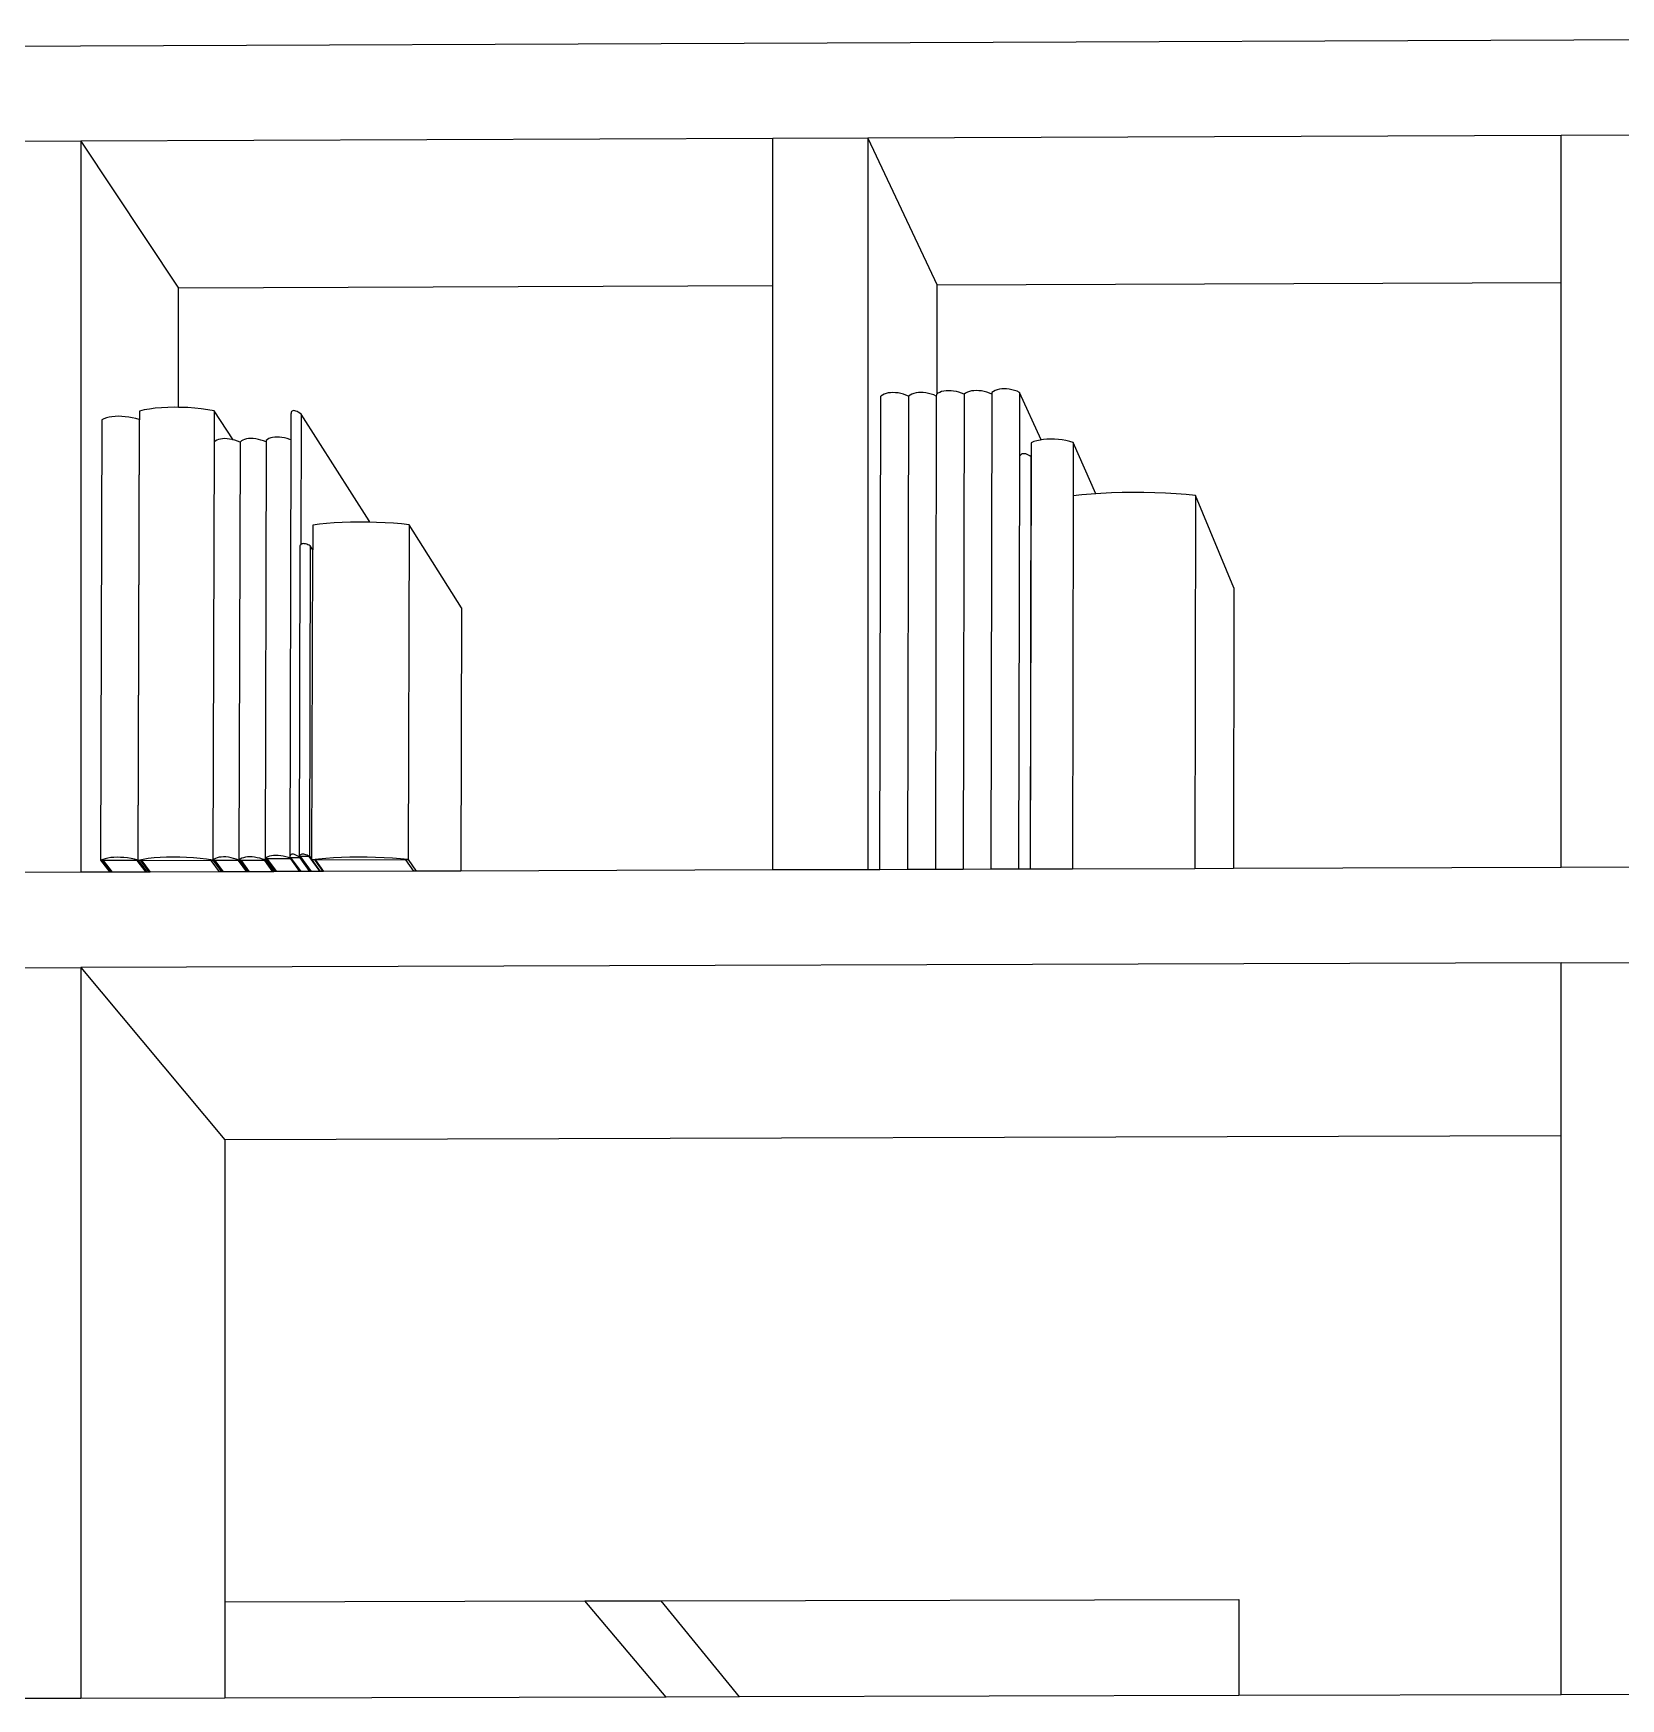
# Model space of a CAD drawing. Extents: x -7815 to 13236, y -6690 to 6575.
# Drawn here: x -3460 to -1383, y 3256 to 5435 of the extents above; entities that cross this region are included whole.
import ezdxf

# ---------------------------------------------------------------- set-up
doc = ezdxf.new("R2010")
doc.units = 0
doc.layers.get('0').update_dxf_attribs({"linetype": 'CONTINUOUS'})

msp = doc.modelspace()

# ---------------------------------------------------------------- linework, layer by layer
for p, q in [((731.5, 5434.6), (-5577.2, 5409.2)), ((-3398.1, 5293.5), (-3522.3, 5293)), ((-2492.4, 5297), (-3398.1, 5293.5)), ((-3398.1, 5293.5), (-3398.1, 4337.3)), ((-3398.1, 5293.5), (-3270, 5101.3)), ((-2368.1, 5297.5), (-2492.4, 5297)), ((-2492.4, 5104.3), (-2492.4, 5297)), ((-1461, 5301.1), (-2368.1, 5297.5)), ((-2368.1, 5297.5), (-2368.1, 4340.7)), ((-2368.1, 5297.5), (-2277.3, 5105.1)), ((-1336.5, 5301.6), (-1461, 5301.1)), ((-1461, 5108.2), (-1461, 5301.1)), ((-2492.4, 5104.3), (-3270, 5101.3)), ((-3270, 4945.4), (-3270, 5101.3)), ((-2492.4, 4340.3), (-2492.4, 5104.3)), ((-1461, 5108.2), (-2277.3, 5105.1)), ((-2277.3, 4963.2), (-2277.3, 5105.1)), ((-1461, 4343.6), (-1461, 5108.2)), ((-2268.7, 4966.6), (-2271.5, 4966)), ((-2265.7, 4967.1), (-2268.7, 4966.6)), ((-2262.5, 4967.2), (-2265.7, 4967.1)), ((-2259.2, 4967.1), (-2262.5, 4967.2)), ((-2255.8, 4966.7), (-2259.2, 4967.1)), ((-2252.3, 4966), (-2255.8, 4966.7)), ((-2232.3, 4966.8), (-2235.1, 4966.1)), ((-2229.3, 4967.2), (-2232.3, 4966.8)), ((-2226.1, 4967.3), (-2229.3, 4967.2)), ((-2222.8, 4967.2), (-2226.1, 4967.3)), ((-2219.4, 4966.8), (-2222.8, 4967.2)), ((-2216, 4966.2), (-2219.4, 4966.8)), ((-2201.4, 4967.5), (-2203.7, 4966.3)), ((-2198.8, 4968.4), (-2201.4, 4967.5)), ((-2196, 4969.1), (-2198.8, 4968.4)), ((-2192.9, 4969.5), (-2196, 4969.1)), ((-2189.8, 4969.7), (-2192.9, 4969.5)), ((-2186.5, 4969.6), (-2189.8, 4969.7)), ((-2183.1, 4969.2), (-2186.5, 4969.6)), ((-2179.6, 4968.5), (-2183.1, 4969.2)), ((-2176.2, 4967.6), (-2179.6, 4968.5)), ((-2172.8, 4966.4), (-2176.2, 4967.6)), ((-2169.5, 4965), (-2172.8, 4966.4)), ((-3292.6, 4944.9), (-3300.5, 4944.2)), ((-3284.2, 4945.3), (-3292.6, 4944.9)), ((-3275.6, 4945.5), (-3284.2, 4945.3)), ((-3270, 4945.4), (-3275.6, 4945.5)), ((-3266.8, 4945.4), (-3270, 4945.4)), ((-3257.9, 4945), (-3266.8, 4945.4)), ((-3249, 4944.4), (-3257.9, 4945)), ((-2352.4, 4340.7), (-2351.1, 4960)), ((-2349.1, 4961.4), (-2351.1, 4960)), ((-2346.8, 4962.6), (-2349.1, 4961.4)), ((-2344.2, 4963.5), (-2346.8, 4962.6)), ((-2341.4, 4964.2), (-2344.2, 4963.5)), ((-2338.4, 4964.6), (-2341.4, 4964.2)), ((-2335.2, 4964.7), (-2338.4, 4964.6)), ((-2331.9, 4964.6), (-2335.2, 4964.7)), ((-2328.5, 4964.2), (-2331.9, 4964.6)), ((-2325.1, 4963.6), (-2328.5, 4964.2)), ((-2321.6, 4962.7), (-2325.1, 4963.6)), ((-2318.2, 4961.5), (-2321.6, 4962.7)), ((-2314.8, 4960.1), (-2318.2, 4961.5)), ((-2314.8, 4960.1), (-2316, 4340.8)), ((-2312.8, 4961.5), (-2314.8, 4960.1)), ((-2310.4, 4962.7), (-2312.8, 4961.5)), ((-2307.9, 4963.6), (-2310.4, 4962.7)), ((-2305, 4964.3), (-2307.9, 4963.6)), ((-2302, 4964.7), (-2305, 4964.3)), ((-2298.9, 4964.9), (-2302, 4964.7)), ((-2295.5, 4964.8), (-2298.9, 4964.9)), ((-2292.1, 4964.4), (-2295.5, 4964.8)), ((-2288.7, 4963.7), (-2292.1, 4964.4)), ((-2285.2, 4962.8), (-2288.7, 4963.7)), ((-2281.8, 4961.6), (-2285.2, 4962.8)), ((-2278.5, 4960.2), (-2281.8, 4961.6)), ((-2278.5, 4960.2), (-2279.7, 4340.9)), ((-2278.4, 4962.4), (-2278.5, 4960.2)), ((-2277.3, 4963.2), (-2278.4, 4962.4)), ((-2276.4, 4963.8), (-2277.3, 4963.2)), ((-2274.1, 4965), (-2276.4, 4963.8)), ((-2271.5, 4966), (-2274.1, 4965)), ((-2248.9, 4965.1), (-2252.3, 4966)), ((-2245.5, 4964), (-2248.9, 4965.1)), ((-2242.1, 4962.6), (-2245.5, 4964)), ((-2242.1, 4962.6), (-2243.3, 4341.1)), ((-2240.1, 4964), (-2242.1, 4962.6)), ((-2237.7, 4965.2), (-2240.1, 4964)), ((-2235.1, 4966.1), (-2237.7, 4965.2)), ((-2212.5, 4965.3), (-2216, 4966.2)), ((-2209.1, 4964.1), (-2212.5, 4965.3)), ((-2205.8, 4962.7), (-2209.1, 4964.1)), ((-2205.8, 4962.7), (-2207, 4341.2)), ((-2203.7, 4966.3), (-2205.8, 4964.9)), ((-2205.8, 4964.9), (-2205.8, 4962.7)), ((-2169.5, 4965), (-2169.6, 4881)), ((-2141.5, 4902.9), (-2169.5, 4965)), ((-3370.4, 4929.3), (-3372.1, 4353.1)), ((-3367.7, 4930.6), (-3370.4, 4929.3)), ((-3364.5, 4931.7), (-3367.7, 4930.6)), ((-3361, 4932.5), (-3364.5, 4931.7)), ((-3357.3, 4933.2), (-3361, 4932.5)), ((-3353.2, 4933.5), (-3357.3, 4933.2)), ((-3348.9, 4933.7), (-3353.2, 4933.5)), ((-3344.5, 4933.6), (-3348.9, 4933.7)), ((-3339.9, 4933.2), (-3344.5, 4933.6)), ((-3335.3, 4932.6), (-3339.9, 4933.2)), ((-3330.7, 4931.8), (-3335.3, 4932.6)), ((-3326.1, 4930.8), (-3330.7, 4931.8)), ((-3321.6, 4929.5), (-3326.1, 4930.8)), ((-3321.6, 4929.5), (-3323.2, 4353.2)), ((-3323, 4352.8), (-3321.3, 4929.1)), ((-3321.3, 4929.1), (-3321.6, 4929.5)), ((-3315, 4942), (-3321.3, 4940.6)), ((-3321.3, 4940.6), (-3321.3, 4929.1)), ((-3308, 4943.2), (-3315, 4942)), ((-3300.5, 4944.2), (-3308, 4943.2)), ((-3240.3, 4943.5), (-3249, 4944.4)), ((-3231.8, 4942.3), (-3240.3, 4943.5)), ((-3223.6, 4941), (-3231.8, 4942.3)), ((-3223.6, 4941), (-3223.7, 4899.8)), ((-3198.6, 4903.1), (-3223.6, 4941)), ((-3123, 4936.4), (-3123.1, 4902.8)), ((-3122.9, 4937.8), (-3123, 4936.4)), ((-3122.6, 4939), (-3122.9, 4937.8)), ((-3122.1, 4939.9), (-3122.6, 4939)), ((-3121.4, 4940.6), (-3122.1, 4939.9)), ((-3120.5, 4941), (-3121.4, 4940.6)), ((-3119.4, 4941.1), (-3120.5, 4941)), ((-3118.1, 4941), (-3119.4, 4941.1)), ((-3116.6, 4940.6), (-3118.1, 4941)), ((-3115.1, 4939.9), (-3116.6, 4940.6)), ((-3113.4, 4939), (-3115.1, 4939.9)), ((-3111.6, 4937.8), (-3113.4, 4939)), ((-3109.7, 4936.5), (-3111.6, 4937.8)), ((-3109.7, 4936.5), (-3110.1, 4765.8)), ((-3020.6, 4796.8), (-3109.7, 4936.5)), ((-3222.1, 4901.2), (-3223.7, 4899.8)), ((-3220.2, 4902.4), (-3222.1, 4901.2)), ((-3218, 4903.3), (-3220.2, 4902.4)), ((-3215.4, 4904), (-3218, 4903.3)), ((-3212.7, 4904.4), (-3215.4, 4904)), ((-3209.7, 4904.6), (-3212.7, 4904.4)), ((-3206.6, 4904.4), (-3209.7, 4904.6)), ((-3203.3, 4904), (-3206.6, 4904.4)), ((-3199.9, 4903.4), (-3203.3, 4904)), ((-3198.6, 4903.1), (-3199.9, 4903.4)), ((-3196.5, 4902.5), (-3198.6, 4903.1)), ((-3193, 4901.3), (-3196.5, 4902.5)), ((-3189.6, 4900), (-3193, 4901.3)), ((-3187.9, 4901.4), (-3189.6, 4900)), ((-3186, 4902.5), (-3187.9, 4901.4)), ((-3183.8, 4903.5), (-3186, 4902.5)), ((-3181.2, 4904.1), (-3183.8, 4903.5)), ((-3178.5, 4904.5), (-3181.2, 4904.1)), ((-3175.5, 4904.7), (-3178.5, 4904.5)), ((-3172.4, 4904.6), (-3175.5, 4904.7)), ((-3169.1, 4904.2), (-3172.4, 4904.6)), ((-3165.7, 4903.5), (-3169.1, 4904.2)), ((-3162.3, 4902.6), (-3165.7, 4903.5)), ((-3158.8, 4901.5), (-3162.3, 4902.6)), ((-3155.4, 4900.1), (-3158.8, 4901.5)), ((-3153.7, 4903.3), (-3155.4, 4901.9)), ((-3155.4, 4901.9), (-3155.4, 4900.1)), ((-3151.8, 4904.5), (-3153.7, 4903.3)), ((-3149.5, 4905.4), (-3151.8, 4904.5)), ((-3147, 4906.1), (-3149.5, 4905.4)), ((-3144.3, 4906.5), (-3147, 4906.1)), ((-3141.3, 4906.6), (-3144.3, 4906.5)), ((-3138.2, 4906.5), (-3141.3, 4906.6)), ((-3134.9, 4906.1), (-3138.2, 4906.5)), ((-3131.5, 4905.5), (-3134.9, 4906.1)), ((-3128.1, 4904.6), (-3131.5, 4905.5)), ((-3124.6, 4903.4), (-3128.1, 4904.6)), ((-3123.1, 4902.8), (-3124.6, 4903.4)), ((-3123.1, 4902.8), (-3124.6, 4356.7)), ((-2147, 4901.8), (-2150.9, 4900.6)), ((-2142.8, 4902.7), (-2147, 4901.8)), ((-2141.5, 4902.9), (-2142.8, 4902.7)), ((-2138.4, 4903.4), (-2141.5, 4902.9)), ((-2133.7, 4903.8), (-2138.4, 4903.4)), ((-2128.9, 4903.9), (-2133.7, 4903.8)), ((-2123.9, 4903.8), (-2128.9, 4903.9)), ((-2118.8, 4903.4), (-2123.9, 4903.8)), ((-2113.8, 4902.8), (-2118.8, 4903.4)), ((-2108.8, 4901.9), (-2113.8, 4902.8)), ((-2103.9, 4900.8), (-2108.8, 4901.9)), ((-3223.7, 4899.8), (-3225.3, 4353.2)), ((-3189.6, 4900), (-3191.1, 4353.3)), ((-3155.4, 4900.1), (-3156.9, 4355.2)), ((-2169.8, 4880.6), (-2170.8, 4341.3)), ((-2169.6, 4881), (-2169.8, 4880.6)), ((-2169.2, 4881.9), (-2169.6, 4881)), ((-2168.5, 4882.9), (-2169.2, 4881.9)), ((-2167.6, 4883.7), (-2168.5, 4882.9)), ((-2166.6, 4884.4), (-2167.6, 4883.7)), ((-2165.4, 4884.7), (-2166.6, 4884.4)), ((-2164.1, 4884.8), (-2165.4, 4884.7)), ((-2162.7, 4884.7), (-2164.1, 4884.8)), ((-2161.2, 4884.4), (-2162.7, 4884.7)), ((-2159.6, 4883.8), (-2161.2, 4884.4)), ((-2157.9, 4883), (-2159.6, 4883.8)), ((-2156.2, 4881.9), (-2157.9, 4883)), ((-2154.5, 4880.7), (-2156.2, 4881.9)), ((-2154.5, 4880.7), (-2155.6, 4341.3)), ((-2155.4, 4341.3), (-2154.4, 4880.2)), ((-2154.4, 4880.2), (-2154.5, 4880.7)), ((-2154.3, 4899.2), (-2154.4, 4880.2)), ((-2150.9, 4900.6), (-2154.3, 4899.2)), ((-2099.2, 4899.4), (-2103.9, 4900.8)), ((-2099.2, 4899.4), (-2099.3, 4829.8)), ((-2069.6, 4832.4), (-2099.2, 4899.4)), ((-2099.6, 4829.7), (-2100.5, 4341.5)), ((-2099.3, 4829.8), (-2099.6, 4829.7)), ((-2088.2, 4831), (-2099.3, 4829.8)), ((-2076, 4832), (-2088.2, 4831)), ((-2069.6, 4832.4), (-2076, 4832)), ((-2063, 4832.9), (-2069.6, 4832.4)), ((-2049.4, 4833.5), (-2063, 4832.9)), ((-2035.4, 4833.9), (-2049.4, 4833.5)), ((-2021.2, 4834.1), (-2035.4, 4833.9)), ((-2006.8, 4834), (-2021.2, 4834.1)), ((-1992.5, 4833.7), (-2006.8, 4834)), ((-1978.4, 4833.2), (-1992.5, 4833.7)), ((-1964.7, 4832.4), (-1978.4, 4833.2)), ((-1951.6, 4831.5), (-1964.7, 4832.4)), ((-1939.2, 4830.3), (-1951.6, 4831.5)), ((-1939.2, 4830.3), (-1940, 4342)), ((-1889, 4709.5), (-1939.2, 4830.3)), ((-3085.7, 4792.6), (-3094.4, 4791.5)), ((-3076.3, 4793.5), (-3085.7, 4792.6)), ((-3066.3, 4794.3), (-3076.3, 4793.5)), ((-3055.8, 4794.8), (-3066.3, 4794.3)), ((-3044.9, 4795.2), (-3055.8, 4794.8)), ((-3033.7, 4795.3), (-3044.9, 4795.2)), ((-3022.4, 4795.3), (-3033.7, 4795.3)), ((-3020.6, 4795.2), (-3022.4, 4795.3)), ((-3020.6, 4796.8), (-3020.6, 4795.2)), ((-3011.1, 4795), (-3020.6, 4795.2)), ((-2999.9, 4794.5), (-3011.1, 4795)), ((-2988.9, 4793.8), (-2999.9, 4794.5)), ((-2978.4, 4793), (-2988.9, 4793.8)), ((-2968.4, 4791.9), (-2978.4, 4793)), ((-3094.4, 4791.5), (-3094.4, 4759)), ((-2968.4, 4791.9), (-2969.5, 4353.9)), ((-2900, 4683), (-2968.4, 4791.9)), ((-3111.2, 4764.1), (-3112.3, 4358.2)), ((-3110.8, 4765), (-3111.2, 4764.1)), ((-3110.2, 4765.8), (-3110.8, 4765)), ((-3110.1, 4765.8), (-3110.2, 4765.8)), ((-3109.5, 4766.4), (-3110.1, 4765.8)), ((-3108.6, 4766.8), (-3109.5, 4766.4)), ((-3107.6, 4767.1), (-3108.6, 4766.8)), ((-3106.5, 4767.2), (-3107.6, 4767.1)), ((-3105.2, 4767.1), (-3106.5, 4767.2)), ((-3103.9, 4766.8), (-3105.2, 4767.1)), ((-3102.4, 4766.4), (-3103.9, 4766.8)), ((-3100.9, 4765.8), (-3102.4, 4766.4)), ((-3099.4, 4765.1), (-3100.9, 4765.8)), ((-3097.8, 4764.2), (-3099.4, 4765.1)), ((-3097.8, 4764.2), (-3098.9, 4358.2)), ((-3094.4, 4759), (-3097.8, 4764.2)), ((-3095.5, 4353.5), (-3094.4, 4759)), ((-1889, 4709.5), (-1889.6, 4342.2)), ((-2900, 4683), (-2900.9, 4338.9)), ((-3354.9, 4356.8), (-3358.9, 4356.5)), ((-3350.6, 4356.9), (-3354.9, 4356.8)), ((-3346.1, 4356.8), (-3350.6, 4356.9)), ((-3341.6, 4356.5), (-3346.1, 4356.8)), ((-3337, 4356), (-3341.6, 4356.5)), ((-3294.2, 4356.6), (-3302.2, 4356)), ((-3285.9, 4357), (-3294.2, 4356.6)), ((-3277.2, 4357.2), (-3285.9, 4357)), ((-3268.4, 4357.1), (-3277.2, 4357.2)), ((-3259.5, 4356.7), (-3268.4, 4357.1)), ((-3250.7, 4356.2), (-3259.5, 4356.7)), ((-3217, 4356.9), (-3219.5, 4356.3)), ((-3214.2, 4357.2), (-3217, 4356.9)), ((-3211.2, 4357.4), (-3214.2, 4357.2)), ((-3208.1, 4357.3), (-3211.2, 4357.4)), ((-3204.8, 4356.9), (-3208.1, 4357.3)), ((-3201.4, 4356.3), (-3204.8, 4356.9)), ((-3182.7, 4357), (-3185.3, 4356.4)), ((-3180, 4357.4), (-3182.7, 4357)), ((-3177, 4357.5), (-3180, 4357.4)), ((-3173.9, 4357.4), (-3177, 4357.5)), ((-3170.6, 4357), (-3173.9, 4357.4)), ((-3167.2, 4356.4), (-3170.6, 4357)), ((-3153.3, 4357.5), (-3155.2, 4356.5)), ((-3151, 4358.3), (-3153.3, 4357.5)), ((-3148.5, 4358.9), (-3151, 4358.3)), ((-3145.7, 4359.3), (-3148.5, 4358.9)), ((-3142.8, 4359.4), (-3145.7, 4359.3)), ((-3139.6, 4359.3), (-3142.8, 4359.4)), ((-3136.4, 4359), (-3139.6, 4359.3)), ((-3133, 4358.4), (-3136.4, 4359)), ((-3129.6, 4357.6), (-3133, 4358.4)), ((-3126.1, 4356.6), (-3129.6, 4357.6)), ((-3123.9, 4355.8), (-3126.1, 4356.6)), ((-3124.5, 4358), (-3124.6, 4356.7)), ((-3124.6, 4356.7), (-3111.2, 4356.8)), ((-3124.6, 4356.7), (-3123.9, 4355.8)), ((-3124.2, 4359), (-3124.5, 4358)), ((-3123.7, 4359.8), (-3124.2, 4359)), ((-3122.9, 4360.4), (-3123.7, 4359.8)), ((-3122, 4360.8), (-3122.9, 4360.4)), ((-3120.9, 4360.9), (-3122, 4360.8)), ((-3119.6, 4360.8), (-3120.9, 4360.9)), ((-3118.2, 4360.4), (-3119.6, 4360.8)), ((-3116.6, 4359.8), (-3118.2, 4360.4)), ((-3114.9, 4359), (-3116.6, 4359.8)), ((-3113.1, 4358), (-3114.9, 4359)), ((-3111.2, 4356.8), (-3113.1, 4358)), ((-3111.9, 4359), (-3112.3, 4358.2)), ((-3112.3, 4358.2), (-3098.9, 4358.2)), ((-3112.3, 4358.2), (-3111.2, 4356.8)), ((-3111.3, 4359.7), (-3111.9, 4359)), ((-3111.6, 4357.7), (-3097.6, 4338.3)), ((-3110.6, 4357.7), (-3111.6, 4357.7)), ((-3110.6, 4360.2), (-3111.3, 4359.7)), ((-3111.2, 4356.8), (-3097.9, 4338.3)), ((-3109.7, 4360.6), (-3110.6, 4360.2)), ((-3099, 4357.8), (-3110.6, 4357.7)), ((-3110.6, 4357.7), (-3096.6, 4338.3)), ((-3108.7, 4360.9), (-3109.7, 4360.6)), ((-3107.6, 4360.9), (-3108.7, 4360.9)), ((-3106.3, 4360.9), (-3107.6, 4360.9)), ((-3105, 4360.6), (-3106.3, 4360.9)), ((-3103.5, 4360.2), (-3105, 4360.6)), ((-3102, 4359.7), (-3103.5, 4360.2)), ((-3100.5, 4359), (-3102, 4359.7)), ((-3098.9, 4358.2), (-3100.5, 4359)), ((-3085, 4338.3), (-3099, 4357.8)), ((-3098.9, 4358.2), (-3095.5, 4353.5)), ((-3056.9, 4356.6), (-3067.5, 4356.1)), ((-3046, 4356.9), (-3056.9, 4356.6)), ((-3034.8, 4357), (-3046, 4356.9)), ((-3023.5, 4357), (-3034.8, 4357)), ((-3012.2, 4356.7), (-3023.5, 4357)), ((-3001, 4356.3), (-3012.2, 4356.7)), ((-3398.1, 4337.3), (-3522.3, 4336.9)), ((-3359.9, 4337.5), (-3398.1, 4337.3)), ((-3369.3, 4354.2), (-3372.1, 4353.1)), ((-3372.1, 4353.1), (-3323.2, 4353.2)), ((-3372.1, 4353.1), (-3359.9, 4337.5)), ((-3370.3, 4352.5), (-3358.6, 4337.5)), ((-3368.8, 4352.5), (-3370.3, 4352.5)), ((-3366.2, 4355.1), (-3369.3, 4354.2)), ((-3324.1, 4352.6), (-3368.8, 4352.5)), ((-3368.8, 4352.5), (-3357.1, 4337.5)), ((-3362.7, 4355.9), (-3366.2, 4355.1)), ((-3358.9, 4356.5), (-3362.7, 4355.9)), ((-3358.6, 4337.5), (-3359.9, 4337.5)), ((-3357.1, 4337.5), (-3358.6, 4337.5)), ((-3312.6, 4337.6), (-3357.1, 4337.5)), ((-3332.3, 4355.3), (-3337, 4356)), ((-3327.7, 4354.3), (-3332.3, 4355.3)), ((-3323.2, 4353.2), (-3327.7, 4354.3)), ((-3312.6, 4337.6), (-3324.1, 4352.6)), ((-3323.2, 4353.2), (-3323, 4352.8)), ((-3316.6, 4354.1), (-3323, 4352.8)), ((-3323, 4352.8), (-3225.3, 4353.2)), ((-3323, 4352.8), (-3311.3, 4337.6)), ((-3319.8, 4352.2), (-3308.7, 4337.6)), ((-3318.3, 4352.2), (-3319.8, 4352.2)), ((-3227.4, 4352.5), (-3318.3, 4352.2)), ((-3318.3, 4352.2), (-3307.1, 4337.6)), ((-3309.7, 4355.2), (-3316.6, 4354.1)), ((-3311.3, 4337.6), (-3312.6, 4337.6)), ((-3308.7, 4337.6), (-3311.3, 4337.6)), ((-3302.2, 4356), (-3309.7, 4355.2)), ((-3307.1, 4337.6), (-3308.7, 4337.6)), ((-3216.5, 4337.9), (-3307.1, 4337.6)), ((-3241.9, 4355.4), (-3250.7, 4356.2)), ((-3233.4, 4354.4), (-3241.9, 4355.4)), ((-3225.3, 4353.2), (-3233.4, 4354.4)), ((-3216.5, 4337.9), (-3227.4, 4352.5)), ((-3223.6, 4354.4), (-3225.3, 4353.2)), ((-3225.3, 4353.2), (-3191.1, 4353.3)), ((-3225.3, 4353.2), (-3213.9, 4337.9)), ((-3223.9, 4352.5), (-3213, 4337.9)), ((-3222.5, 4352.5), (-3223.9, 4352.5)), ((-3221.7, 4355.4), (-3223.6, 4354.4)), ((-3191.5, 4352.6), (-3222.5, 4352.5)), ((-3222.5, 4352.5), (-3211.6, 4337.9)), ((-3219.5, 4356.3), (-3221.7, 4355.4)), ((-3213.9, 4337.9), (-3216.5, 4337.9)), ((-3213, 4337.9), (-3213.9, 4337.9)), ((-3211.6, 4337.9), (-3213, 4337.9)), ((-3180.7, 4338), (-3211.6, 4337.9)), ((-3198, 4355.5), (-3201.4, 4356.3)), ((-3194.5, 4354.5), (-3198, 4355.5)), ((-3191.1, 4353.3), (-3194.5, 4354.5)), ((-3180.7, 4338), (-3191.5, 4352.6)), ((-3189.4, 4354.5), (-3191.1, 4353.3)), ((-3191.1, 4353.3), (-3156.9, 4353.4)), ((-3191.1, 4353.3), (-3179.8, 4338)), ((-3189.7, 4352.6), (-3178.9, 4338)), ((-3188.3, 4352.6), (-3189.7, 4352.6)), ((-3187.5, 4355.6), (-3189.4, 4354.5)), ((-3157.3, 4352.7), (-3188.3, 4352.6)), ((-3188.3, 4352.6), (-3177.6, 4338)), ((-3185.3, 4356.4), (-3187.5, 4355.6)), ((-3179.8, 4338), (-3180.7, 4338)), ((-3178.9, 4338), (-3179.8, 4338)), ((-3177.6, 4338), (-3178.9, 4338)), ((-3146.6, 4338.1), (-3177.6, 4338)), ((-3163.8, 4355.6), (-3167.2, 4356.4)), ((-3160.3, 4354.6), (-3163.8, 4355.6)), ((-3156.9, 4353.4), (-3160.3, 4354.6)), ((-3146.6, 4338.1), (-3157.3, 4352.7)), ((-3155.2, 4356.5), (-3156.9, 4355.2)), ((-3156.9, 4355.2), (-3123.6, 4355.3)), ((-3144.4, 4338.2), (-3156.9, 4355.2)), ((-3156.9, 4355.2), (-3156.9, 4353.4)), ((-3156.9, 4353.4), (-3145.7, 4338.1)), ((-3155.5, 4354.6), (-3143.5, 4338.2)), ((-3154.1, 4354.6), (-3155.5, 4354.6)), ((-3123.1, 4354.7), (-3154.1, 4354.6)), ((-3154.1, 4354.6), (-3142.1, 4338.2)), ((-3145.7, 4338.1), (-3146.6, 4338.1)), ((-3144.4, 4338.2), (-3145.7, 4338.1)), ((-3143.5, 4338.2), (-3144.4, 4338.2)), ((-3142.1, 4338.2), (-3143.5, 4338.2)), ((-3111.2, 4338.3), (-3142.1, 4338.2)), ((-3123.9, 4355.8), (-3123.4, 4355.6)), ((-3123.9, 4355.8), (-3123.6, 4355.3)), ((-3123.7, 4356.1), (-3123.4, 4355.6)), ((-3122.7, 4356.1), (-3123.7, 4356.1)), ((-3123.6, 4355.3), (-3123.2, 4355.3)), ((-3123.6, 4355.3), (-3123.1, 4354.7)), ((-3122.7, 4355.3), (-3123.4, 4355.6)), ((-3123.4, 4355.6), (-3123.2, 4355.3)), ((-3123.2, 4355.3), (-3122.7, 4355.3)), ((-3123.2, 4355.3), (-3110.9, 4338.3)), ((-3111.2, 4338.3), (-3123.1, 4354.7)), ((-3122.7, 4356.1), (-3122.7, 4355.3)), ((-3121.8, 4356.1), (-3122.7, 4356.1)), ((-3122.7, 4355.3), (-3110.3, 4338.3)), ((-3111.1, 4356.1), (-3121.8, 4356.1)), ((-3110.9, 4338.3), (-3111.2, 4338.3)), ((-3098.3, 4338.3), (-3111.1, 4356.1)), ((-3110.3, 4338.3), (-3110.9, 4338.3)), ((-3108.9, 4338.3), (-3110.3, 4338.3)), ((-3098.3, 4338.3), (-3108.9, 4338.3)), ((-3097.9, 4338.3), (-3098.3, 4338.3)), ((-3097.6, 4338.3), (-3097.9, 4338.3)), ((-3096.6, 4338.3), (-3097.6, 4338.3)), ((-3085, 4338.3), (-3096.6, 4338.3)), ((-3086.9, 4354.5), (-3095.5, 4353.5)), ((-3095.5, 4353.5), (-2969.5, 4353.9)), ((-3095.5, 4353.5), (-3084.7, 4338.3)), ((-3091.8, 4353), (-3081.3, 4338.4)), ((-3090.7, 4353), (-3091.8, 4353)), ((-2972.5, 4353.4), (-3090.7, 4353)), ((-3090.7, 4353), (-3080.3, 4338.4)), ((-3077.5, 4355.4), (-3086.9, 4354.5)), ((-3084.7, 4338.3), (-3085, 4338.3)), ((-3081.3, 4338.4), (-3084.7, 4338.3)), ((-3080.3, 4338.4), (-3081.3, 4338.4)), ((-2962.4, 4338.7), (-3080.3, 4338.4)), ((-3067.5, 4356.1), (-3077.5, 4355.4)), ((-2990.1, 4355.7), (-3001, 4356.3)), ((-2979.5, 4354.9), (-2990.1, 4355.7)), ((-2969.5, 4353.9), (-2979.5, 4354.9)), ((-2962.4, 4338.7), (-2972.5, 4353.4)), ((-2969.5, 4353.9), (-2959, 4338.8)), ((-2959, 4338.8), (-2962.4, 4338.7)), ((-2900.9, 4338.9), (-2959, 4338.8)), ((-2492.4, 4340.3), (-2900.9, 4338.9)), ((-2368.1, 4340.7), (-2492.4, 4340.3)), ((-2352.4, 4340.7), (-2368.1, 4340.7)), ((-2316, 4340.8), (-2352.4, 4340.7)), ((-2279.7, 4340.9), (-2316, 4340.8)), ((-2243.3, 4341.1), (-2279.7, 4340.9)), ((-2207, 4341.2), (-2243.3, 4341.1)), ((-2170.8, 4341.3), (-2207, 4341.2)), ((-2155.6, 4341.3), (-2170.8, 4341.3)), ((-2155.4, 4341.3), (-2155.6, 4341.3)), ((-2100.5, 4341.5), (-2155.4, 4341.3)), ((-1940, 4342), (-2100.5, 4341.5)), ((-1889.6, 4342.2), (-1940, 4342)), ((-1461, 4343.6), (-1889.6, 4342.2)), ((-1336.5, 4344), (-1461, 4343.6)), ((-3522.3, 4212.4), (-3398.1, 4212.8)), ((-1461, 4218.9), (-3398.1, 4212.8)), ((-3398.1, 4212.8), (-3398.1, 3256.7)), ((-3398.1, 4212.8), (-3209.4, 3987.5)), ((-1461, 4218.9), (-1336.5, 4219.3)), ((-1461, 3992.7), (-1461, 4218.9)), ((-1461, 3992.7), (-3209.4, 3987.5)), ((-3209.4, 3987.5), (-3209.4, 3383)), ((-1461, 3261.4), (-1461, 3992.7)), ((-3209.4, 3383), (-2738.5, 3384.2)), ((-3209.4, 3383), (-3209.4, 3257.1)), ((-2738.5, 3384.2), (-2638.7, 3384.4)), ((-2632, 3258.5), (-2738.5, 3384.2)), ((-2638.7, 3384.4), (-1882.6, 3386.3)), ((-2535.9, 3258.8), (-2638.7, 3384.4)), ((-1882.6, 3386.3), (-1882.6, 3260.4)), ((-3398.1, 3256.7), (-3522.3, 3256.4)), ((-3209.4, 3257.1), (-3398.1, 3256.7)), ((-2632, 3258.5), (-3209.4, 3257.1)), ((-2535.9, 3258.8), (-2632, 3258.5)), ((-1882.6, 3260.4), (-2535.9, 3258.8)), ((-1461, 3261.4), (-1882.6, 3260.4)), ((-1336.5, 3261.7), (-1461, 3261.4))]:
    msp.add_line(p, q)

doc.saveas('drawing.dxf')
